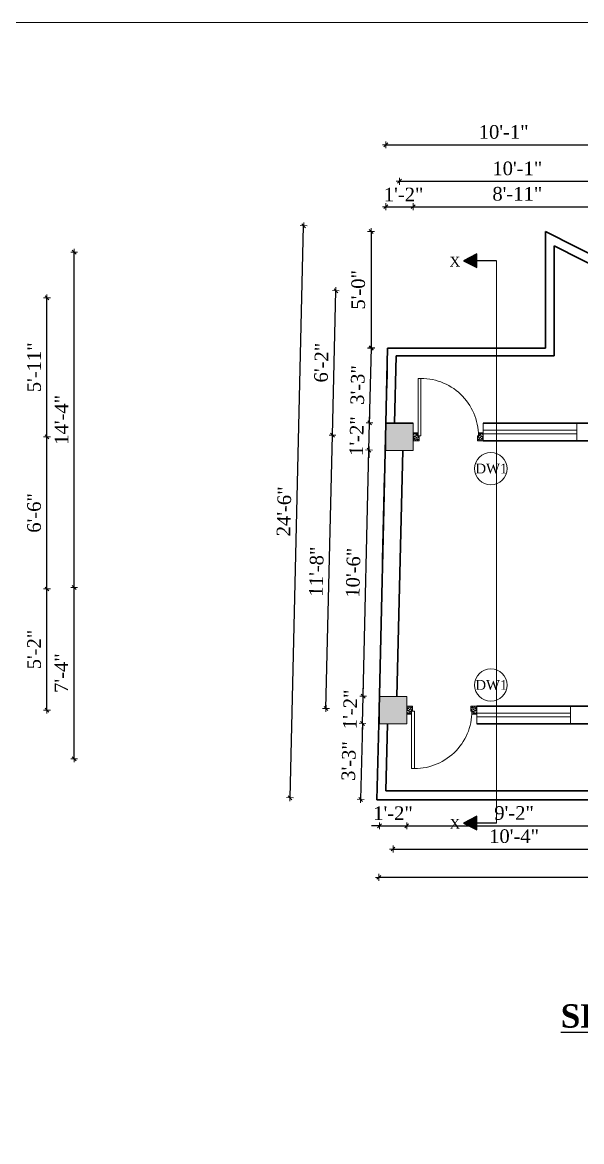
# Model space of a CAD drawing. Header units: inches. Extents: x 151827 to 158445, y -28405 to -26250.
# Drawn here: x 156609 to 156896, y -26825 to -26250 of the extents above; entities that cross this region are included whole.
import ezdxf

# ---------------------------------------------------------------- set-up
doc = ezdxf.new("R2010")
doc.units = ezdxf.units.IN
doc.header["$LTSCALE"] = 5
doc.header["$MEASUREMENT"] = 0
for name, color, linetype, lineweight in [('A-WALL', 7, 'Continuous', 9), ('Dimension', 7, 'Continuous', 18), ('DOOR', 62, 'Continuous', 0), ('Dw', 2, 'Continuous', 18), ('ele1', 21, 'Continuous', 20)]:
    doc.layers.add(name, color=color, linetype=linetype, lineweight=lineweight)
doc.layers.add('dim line', color=7, linetype='Continuous', lineweight=15, true_color=0xfab2b2)
doc.layers.add('TEXT', color=6, linetype='Continuous')
doc.layers.add('WALL', color=7, linetype='Continuous')
doc.styles.add('ordinary', font='times.ttf')
doc.dimstyles.new('Copy of 96', dxfattribs={"dimtxt": 7, "dimasz": 4, "dimexe": 0.5, "dimexo": 0.5, "dimgap": 3, "dimtad": 1, "dimdec": 1, "dimzin": 11, "dimdsep": 46, "dimlunit": 4, "dimtxsty": 'ordinary', "dimblk": 'OBLIQUE', "dimcen": 0.09, "dimse1": 1, "dimse2": 1, "dimclrt": 6, "dimazin": 0, "dimtfac": 1, "dimtdec": 1, "dimtix": 1, "dimtmove": 2, "dimatfit": 3, "dimldrblk": 'leader', "dimfxl": 0.5, "dimfxlon": 1, "dimtolj": 1, "dimtzin": 0, "dimarcsym": 0})

# ---------------------------------------------------------------- blocks, each defined once
blk = doc.blocks.new('oblique')
at = {"color": 0, "lineweight": -2}
blk.add_line((0.25, 0.25), (-0.25, -0.25), dxfattribs=at)
at = {"layer": 'dim line', "lineweight": 9}
for p, q in [((-0.4375, 0), (0.4375, 0)), ((0, 0.4375), (0, -0.4375))]:
    blk.add_line(p, q, dxfattribs=at)
blk = doc.blocks.new('*D3098')
at = {"layer": 'A-WALL', "color": 0, "lineweight": -2, "ltscale": 5, "transparency": 16777216}
blk.add_line((156621.92, -26603.06), (156621.92, -26540.88), dxfattribs=at)
at = {"layer": 'Defpoints', "color": 0, "ltscale": 5, "transparency": 16777216}
for p in [(156572.47, -26540.88), (156621.92, -26540.88), (156538.09, -26603.06)]:
    blk.add_point(p, dxfattribs=at)
at = {"layer": 'A-WALL', "color": 0, "lineweight": -2, "ltscale": 5, "transparency": 16777216, "xscale": 4, "yscale": 4, "zscale": 4}
for p, rotation in [((156621.92, -26540.88), 90), ((156621.92, -26603.06), 270)]:
    blk.add_blockref('oblique', p, dxfattribs=dict(at, rotation=rotation))
at = {"layer": 'A-WALL', "color": 6, "ltscale": 5, "transparency": 16777216, "insert": (156615.35, -26571.97), "char_height": 7, "attachment_point": 5, "rotation": 90, "style": 'ordinary'}
blk.add_mtext('\\A1;5\'-2"', dxfattribs=at)
blk = doc.blocks.new('_OBLIQUE')
at = {"color": 0, "linetype": 'ByBlock'}
blk.add_line((-0.5, -0.5), (0.5, 0.5), dxfattribs=at)
blk = doc.blocks.new('leader')
at = {"layer": 'Dimension'}
for p, q in [((0, -4.33), (0, 4.33)), ((-4.42, 0), (4.42, 0))]:
    blk.add_line(p, q, dxfattribs=at)
blk = doc.blocks.new('*D3099')
at = {"layer": 'A-WALL', "color": 0, "lineweight": -2, "ltscale": 5, "transparency": 16777216}
blk.add_line((156621.92, -26540.88), (156621.92, -26462.78), dxfattribs=at)
at = {"layer": 'Defpoints', "color": 0, "ltscale": 5, "transparency": 16777216}
for p in [(156435.08, -26462.78), (156621.92, -26462.78), (156572.47, -26540.88)]:
    blk.add_point(p, dxfattribs=at)
at = {"layer": 'A-WALL', "color": 0, "lineweight": -2, "ltscale": 5, "transparency": 16777216, "xscale": 4, "yscale": 4, "zscale": 4}
for p, rotation in [((156621.92, -26462.78), 90), ((156621.92, -26540.88), 270)]:
    blk.add_blockref('oblique', p, dxfattribs=dict(at, rotation=rotation))
at = {"layer": 'A-WALL', "color": 6, "ltscale": 5, "transparency": 16777216, "insert": (156615.35, -26501.83), "char_height": 7, "attachment_point": 5, "rotation": 90, "style": 'ordinary'}
blk.add_mtext('\\A1;6\'-6"', dxfattribs=at)
blk = doc.blocks.new('*D3100')
at = {"layer": 'A-WALL', "color": 0, "lineweight": -2, "ltscale": 5, "transparency": 16777216}
blk.add_line((156621.92, -26462.78), (156621.92, -26391.4), dxfattribs=at)
at = {"layer": 'Defpoints', "color": 0, "ltscale": 5, "transparency": 16777216}
for p in [(156309.51, -26391.4), (156621.92, -26391.4), (156435.08, -26462.78)]:
    blk.add_point(p, dxfattribs=at)
at = {"layer": 'A-WALL', "color": 0, "lineweight": -2, "ltscale": 5, "transparency": 16777216, "xscale": 4, "yscale": 4, "zscale": 4}
for p, rotation in [((156621.92, -26391.4), 90), ((156621.92, -26462.78), 270)]:
    blk.add_blockref('oblique', p, dxfattribs=dict(at, rotation=rotation))
at = {"layer": 'A-WALL', "color": 6, "ltscale": 5, "transparency": 16777216, "insert": (156615.35, -26427.09), "char_height": 7, "attachment_point": 5, "rotation": 90, "style": 'ordinary'}
blk.add_mtext('\\A1;5\'-11"', dxfattribs=at)
blk = doc.blocks.new('*D3114')
at = {"layer": 'A-WALL', "color": 0, "lineweight": -2, "ltscale": 5, "transparency": 16777216}
blk.add_line((156635.87, -26628.06), (156635.87, -26540.06), dxfattribs=at)
at = {"layer": 'Defpoints', "color": 0, "ltscale": 5, "transparency": 16777216}
for p in [(156590.33, -26540.06), (156635.87, -26540.06), (156533.46, -26628.06)]:
    blk.add_point(p, dxfattribs=at)
at = {"layer": 'A-WALL', "color": 0, "lineweight": -2, "ltscale": 5, "transparency": 16777216, "xscale": 4, "yscale": 4, "zscale": 4}
for p, rotation in [((156635.87, -26540.06), 90), ((156635.87, -26628.06), 270)]:
    blk.add_blockref('oblique', p, dxfattribs=dict(at, rotation=rotation))
at = {"layer": 'A-WALL', "color": 6, "ltscale": 5, "transparency": 16777216, "insert": (156629.3, -26584.06), "char_height": 7, "attachment_point": 5, "rotation": 90, "style": 'ordinary'}
blk.add_mtext('\\A1;7\'-4"', dxfattribs=at)
blk = doc.blocks.new('*D3115')
at = {"layer": 'A-WALL', "color": 0, "lineweight": -2, "ltscale": 5, "transparency": 16777216}
blk.add_line((156635.87, -26540.06), (156635.87, -26368.04), dxfattribs=at)
at = {"layer": 'Defpoints', "color": 0, "ltscale": 5, "transparency": 16777216}
for p in [(156284.51, -26368.04), (156635.87, -26368.04), (156590.33, -26540.06)]:
    blk.add_point(p, dxfattribs=at)
at = {"layer": 'A-WALL', "color": 0, "lineweight": -2, "ltscale": 5, "transparency": 16777216, "xscale": 4, "yscale": 4, "zscale": 4}
for p, rotation in [((156635.87, -26368.04), 90), ((156635.87, -26540.06), 270)]:
    blk.add_blockref('oblique', p, dxfattribs=dict(at, rotation=rotation))
at = {"layer": 'A-WALL', "color": 6, "ltscale": 5, "transparency": 16777216, "insert": (156629.37, -26454.05), "char_height": 7, "attachment_point": 5, "rotation": 90, "style": 'ordinary'}
blk.add_mtext('\\A1;14\'-4"', dxfattribs=at)
blk = doc.blocks.new('A$C27B36B59')
at = {"layer": 'DOOR'}
for p, q in [((0, 4), (0, 0)), ((2.5, 4), (0, 4)), ((0, 0), (3, 0)), ((2.5, 2.5), (2.5, 4)), ((3, 2.5), (2.5, 2.5)), ((3, 0), (3, 2.5))]:
    blk.add_line(p, q, dxfattribs=at)
for centre, radius, start, end in [((-1.4, -0.54), 4.75, 22.14107, 72.83803), ((1.34, 2.09), 1.64, 45.13802, 144.89476), ((2.21, 0.3), 2.49, 83.31492, 152.65798), ((0.13, 0.37), 2.05, 349.48753, 93.68048), ((1.96, -0.47), 2.01, 58.74475, 166.49498), ((-0.06, 0.32), 1.13, 343.54197, 86.94698), ((2.08, -0.4), 1.17, 38.28162, 160.15192)]:
    blk.add_arc(centre, radius, start, end, dxfattribs=at)
blk = doc.blocks.new('D2')
at = {"layer": 'DOOR'}
for p, q in [((74473.95, 24047.59), (74473.95, 24018.09)), ((74473.95, 24047.59), (74475.45, 24047.59)), ((74475.45, 24047.59), (74475.45, 24018.13))]:
    blk.add_line(p, q, dxfattribs=at)
blk.add_arc((74473.95, 24047.59), 29.5, 180, 272.9146, dxfattribs=at)
at = {"layer": 'DOOR', "xscale": -1, "rotation": 180}
blk.add_blockref('A$C27B36B59', (74441.95, 24050.09), dxfattribs=at)
at = {"layer": 'DOOR', "rotation": 180}
blk.add_blockref('A$C27B36B59', (74477.95, 24050.09), dxfattribs=at)
blk = doc.blocks.new('*D3205')
at = {"layer": 'A-WALL', "color": 0, "lineweight": -2, "ltscale": 50, "transparency": 16777216}
blk.add_line((156795.84, -26344.63), (156809.84, -26344.63), dxfattribs=at)
at = {"layer": 'Defpoints', "color": 0, "ltscale": 50, "transparency": 16777216}
for p in [(156809.84, -26344.63), (156795.84, -26455.78), (156809.84, -26455.78)]:
    blk.add_point(p, dxfattribs=at)
at = {"layer": 'A-WALL', "color": 0, "lineweight": -2, "ltscale": 50, "transparency": 16777216, "xscale": 4, "yscale": 4, "zscale": 4, "rotation": 180}
blk.add_blockref('oblique', (156795.84, -26344.63), dxfattribs=at)
at = {"layer": 'A-WALL', "color": 0, "lineweight": -2, "ltscale": 50, "transparency": 16777216, "xscale": 4, "yscale": 4, "zscale": 4}
blk.add_blockref('oblique', (156809.84, -26344.63), dxfattribs=at)
at = {"layer": 'A-WALL', "color": 6, "ltscale": 50, "transparency": 16777216, "insert": (156804.93, -26338.37), "char_height": 7, "attachment_point": 5, "style": 'ordinary'}
blk.add_mtext('\\A1;1\'-2"', dxfattribs=at)
blk = doc.blocks.new('*D3206')
at = {"layer": 'A-WALL', "color": 0, "lineweight": -2, "ltscale": 5, "transparency": 16777216}
blk.add_line((156809.84, -26344.63), (156916.72, -26344.63), dxfattribs=at)
at = {"layer": 'Defpoints', "color": 0, "ltscale": 5, "transparency": 16777216}
for p in [(156916.72, -26344.63), (156916.72, -26384.4), (156809.84, -26455.78)]:
    blk.add_point(p, dxfattribs=at)
at = {"layer": 'A-WALL', "color": 0, "lineweight": -2, "ltscale": 5, "transparency": 16777216, "xscale": 4, "yscale": 4, "zscale": 4, "rotation": 180}
blk.add_blockref('oblique', (156809.84, -26344.63), dxfattribs=at)
at = {"layer": 'A-WALL', "color": 0, "lineweight": -2, "ltscale": 5, "transparency": 16777216, "xscale": 4, "yscale": 4, "zscale": 4}
blk.add_blockref('oblique', (156916.72, -26344.63), dxfattribs=at)
at = {"layer": 'A-WALL', "color": 6, "ltscale": 5, "transparency": 16777216, "insert": (156863.28, -26338.07), "char_height": 7, "attachment_point": 5, "style": 'ordinary'}
blk.add_mtext('\\A1;8\'-11"', dxfattribs=at)
blk = doc.blocks.new('*D3213')
at = {"layer": 'A-WALL', "color": 0, "lineweight": -2, "ltscale": 5, "transparency": 16777216}
blk.add_line((156802.84, -26331.59), (156923.72, -26331.59), dxfattribs=at)
at = {"layer": 'Defpoints', "color": 0, "ltscale": 5, "transparency": 16777216}
for p in [(156923.72, -26331.59), (156802.84, -26462.78), (156923.72, -26462.78)]:
    blk.add_point(p, dxfattribs=at)
at = {"layer": 'A-WALL', "color": 0, "lineweight": -2, "ltscale": 5, "transparency": 16777216, "xscale": 4, "yscale": 4, "zscale": 4, "rotation": 180}
blk.add_blockref('oblique', (156802.84, -26331.59), dxfattribs=at)
at = {"layer": 'A-WALL', "color": 0, "lineweight": -2, "ltscale": 5, "transparency": 16777216, "xscale": 4, "yscale": 4, "zscale": 4}
blk.add_blockref('oblique', (156923.72, -26331.59), dxfattribs=at)
at = {"layer": 'A-WALL', "color": 6, "ltscale": 5, "transparency": 16777216, "insert": (156863.28, -26325.03), "char_height": 7, "attachment_point": 5, "style": 'ordinary'}
blk.add_mtext('\\A1;10\'-1"', dxfattribs=at)
blk = doc.blocks.new('*D3216')
at = {"layer": 'A-WALL', "color": 0, "lineweight": -2, "ltscale": 5, "transparency": 16777216}
blk.add_line((156795.84, -26312.87), (156916.72, -26312.87), dxfattribs=at)
at = {"layer": 'Defpoints', "color": 0, "ltscale": 5, "transparency": 16777216}
for p in [(156916.72, -26312.87), (156916.72, -26384.4), (156795.84, -26455.78)]:
    blk.add_point(p, dxfattribs=at)
at = {"layer": 'A-WALL', "color": 0, "lineweight": -2, "ltscale": 5, "transparency": 16777216, "xscale": 4, "yscale": 4, "zscale": 4, "rotation": 180}
blk.add_blockref('oblique', (156795.84, -26312.87), dxfattribs=at)
at = {"layer": 'A-WALL', "color": 0, "lineweight": -2, "ltscale": 5, "transparency": 16777216, "xscale": 4, "yscale": 4, "zscale": 4}
blk.add_blockref('oblique', (156916.72, -26312.87), dxfattribs=at)
at = {"layer": 'A-WALL', "color": 6, "ltscale": 5, "transparency": 16777216, "insert": (156856.28, -26306.31), "char_height": 7, "attachment_point": 5, "style": 'ordinary'}
blk.add_mtext('\\A1;10\'-1"', dxfattribs=at)
blk = doc.blocks.new('*D3219')
at = {"layer": 'A-WALL', "color": 0, "lineweight": -2, "ltscale": 5, "transparency": 16777216}
blk.add_line((157250.08, -26540.06), (157250.08, -26357.36), dxfattribs=at)
at = {"layer": 'Defpoints', "color": 0, "ltscale": 5, "transparency": 16777216}
for p in [(156877.72, -26357.36), (157250.08, -26357.36), (157204.54, -26540.06)]:
    blk.add_point(p, dxfattribs=at)
at = {"layer": 'A-WALL', "color": 0, "lineweight": -2, "ltscale": 5, "transparency": 16777216, "xscale": 4, "yscale": 4, "zscale": 4}
for p, rotation in [((157250.08, -26357.36), 90), ((157250.08, -26540.06), 270)]:
    blk.add_blockref('oblique', p, dxfattribs=dict(at, rotation=rotation))
at = {"layer": 'A-WALL', "color": 6, "ltscale": 5, "transparency": 16777216, "insert": (157243.52, -26448.71), "char_height": 7, "attachment_point": 5, "rotation": 90, "style": 'ordinary'}
blk.add_mtext('\\A1;15\'-3"', dxfattribs=at)
blk = doc.blocks.new('*D3220')
at = {"layer": 'A-WALL', "color": 0, "lineweight": -2, "ltscale": 50, "transparency": 16777216}
for p, q in [((156792.51, -26662.47), (156788.51, -26662.47)), ((156792.51, -26662.47), (156806.51, -26662.47)), ((156806.51, -26662.47), (156810.51, -26662.47))]:
    blk.add_line(p, q, dxfattribs=at)
at = {"layer": 'Defpoints', "color": 0, "ltscale": 50, "transparency": 16777216}
for p in [(156792.51, -26610.06), (156806.51, -26610.06), (156806.51, -26662.47)]:
    blk.add_point(p, dxfattribs=at)
at = {"layer": 'A-WALL', "color": 0, "lineweight": -2, "ltscale": 50, "transparency": 16777216, "xscale": 4, "yscale": 4, "zscale": 4}
blk.add_blockref('oblique', (156792.51, -26662.47), dxfattribs=at)
at = {"layer": 'A-WALL', "color": 0, "lineweight": -2, "ltscale": 50, "transparency": 16777216, "xscale": 4, "yscale": 4, "zscale": 4, "rotation": 180}
blk.add_blockref('oblique', (156806.51, -26662.47), dxfattribs=at)
at = {"layer": 'A-WALL', "color": 6, "ltscale": 50, "transparency": 16777216, "insert": (156799.51, -26655.97), "char_height": 7, "attachment_point": 5, "style": 'ordinary'}
blk.add_mtext('\\A1;1\'-2"', dxfattribs=at)
blk = doc.blocks.new('*D3221')
at = {"layer": 'A-WALL', "color": 0, "lineweight": -2, "ltscale": 5, "transparency": 16777216}
blk.add_line((156806.51, -26662.47), (156916.72, -26662.47), dxfattribs=at)
at = {"layer": 'Defpoints', "color": 0, "ltscale": 5, "transparency": 16777216}
for p in [(156806.51, -26610.06), (156916.72, -26610.06), (156916.72, -26662.47)]:
    blk.add_point(p, dxfattribs=at)
at = {"layer": 'A-WALL', "color": 0, "lineweight": -2, "ltscale": 5, "transparency": 16777216, "xscale": 4, "yscale": 4, "zscale": 4, "rotation": 180}
blk.add_blockref('oblique', (156806.51, -26662.47), dxfattribs=at)
at = {"layer": 'A-WALL', "color": 0, "lineweight": -2, "ltscale": 5, "transparency": 16777216, "xscale": 4, "yscale": 4, "zscale": 4}
blk.add_blockref('oblique', (156916.72, -26662.47), dxfattribs=at)
at = {"layer": 'A-WALL', "color": 6, "ltscale": 5, "transparency": 16777216, "insert": (156861.62, -26655.9), "char_height": 7, "attachment_point": 5, "style": 'ordinary'}
blk.add_mtext('\\A1;9\'-2"', dxfattribs=at)
blk = doc.blocks.new('*D3230')
at = {"layer": 'A-WALL', "color": 0, "lineweight": -2, "ltscale": 5, "transparency": 16777216}
blk.add_line((156799.51, -26674.36), (156923.72, -26674.36), dxfattribs=at)
at = {"layer": 'Defpoints', "color": 0, "ltscale": 5, "transparency": 16777216}
for p in [(156799.51, -26603.06), (156923.72, -26603.06), (156923.72, -26674.36)]:
    blk.add_point(p, dxfattribs=at)
at = {"layer": 'A-WALL', "color": 0, "lineweight": -2, "ltscale": 5, "transparency": 16777216, "xscale": 4, "yscale": 4, "zscale": 4, "rotation": 180}
blk.add_blockref('oblique', (156799.51, -26674.36), dxfattribs=at)
at = {"layer": 'A-WALL', "color": 0, "lineweight": -2, "ltscale": 5, "transparency": 16777216, "xscale": 4, "yscale": 4, "zscale": 4}
blk.add_blockref('oblique', (156923.72, -26674.36), dxfattribs=at)
at = {"layer": 'A-WALL', "color": 6, "ltscale": 5, "transparency": 16777216, "insert": (156861.62, -26667.8), "char_height": 7, "attachment_point": 5, "style": 'ordinary'}
blk.add_mtext('\\A1;10\'-4"', dxfattribs=at)
blk = doc.blocks.new('*D3234')
at = {"layer": 'A-WALL', "color": 0, "lineweight": -2, "ltscale": 5, "transparency": 16777216}
blk.add_line((157158.98, -26688.91), (156792.18, -26688.91), dxfattribs=at)
at = {"layer": 'Defpoints', "color": 0, "ltscale": 5, "transparency": 16777216}
for p in [(156792.18, -26610.06), (157158.98, -26610.06), (156792.18, -26688.91)]:
    blk.add_point(p, dxfattribs=at)
at = {"layer": 'A-WALL', "color": 0, "lineweight": -2, "ltscale": 5, "transparency": 16777216, "xscale": 4, "yscale": 4, "zscale": 4, "rotation": 180}
blk.add_blockref('oblique', (156792.18, -26688.91), dxfattribs=at)
at = {"layer": 'A-WALL', "color": 0, "lineweight": -2, "ltscale": 5, "transparency": 16777216, "xscale": 4, "yscale": 4, "zscale": 4}
blk.add_blockref('oblique', (157158.98, -26688.91), dxfattribs=at)
at = {"layer": 'A-WALL', "color": 6, "ltscale": 5, "transparency": 16777216, "insert": (156975.58, -26682.34), "char_height": 7, "attachment_point": 5, "style": 'ordinary'}
blk.add_mtext('\\A1;30\'-7"', dxfattribs=at)
blk = doc.blocks.new('*D3241')
at = {"layer": 'A-WALL', "color": 0, "lineweight": -2, "ltscale": 5, "transparency": 16777216}
blk.add_line((156788.23, -26357.36), (156788.23, -26417.28), dxfattribs=at)
at = {"layer": 'Defpoints', "color": 0, "ltscale": 5, "transparency": 16777216}
for p in [(156877.72, -26357.36), (156788.23, -26417.28), (156877.72, -26417.28)]:
    blk.add_point(p, dxfattribs=at)
at = {"layer": 'A-WALL', "color": 0, "lineweight": -2, "ltscale": 5, "transparency": 16777216, "xscale": 4, "yscale": 4, "zscale": 4}
for p, rotation in [((156788.23, -26357.36), 90), ((156788.23, -26417.28), 270)]:
    blk.add_blockref('oblique', p, dxfattribs=dict(at, rotation=rotation))
at = {"layer": 'A-WALL', "color": 6, "ltscale": 5, "transparency": 16777216, "insert": (156781.67, -26387.32), "char_height": 7, "attachment_point": 5, "rotation": 90, "style": 'ordinary'}
blk.add_mtext('\\A1;5\'-0"', dxfattribs=at)
blk = doc.blocks.new('*D3242')
at = {"layer": 'A-WALL', "color": 0, "lineweight": -2, "ltscale": 50, "transparency": 16777216}
for p, q in [((156784.15, -26595.86), (156784.24, -26591.87)), ((156783.82, -26609.86), (156784.15, -26595.86)), ((156783.82, -26609.86), (156783.72, -26613.86))]:
    blk.add_line(p, q, dxfattribs=at)
at = {"layer": 'Defpoints', "color": 0, "ltscale": 50, "transparency": 16777216}
for p in [(156784.15, -26595.86), (156792.51, -26596.06), (156792.18, -26610.06)]:
    blk.add_point(p, dxfattribs=at)
at = {"layer": 'A-WALL', "color": 0, "lineweight": -2, "ltscale": 50, "transparency": 16777216, "xscale": 4, "yscale": 4, "zscale": 4}
for p, rotation in [((156784.15, -26595.86), 268.6423816929436), ((156783.82, -26609.86), 88.64238169294363)]:
    blk.add_blockref('oblique', p, dxfattribs=dict(at, rotation=rotation))
at = {"layer": 'A-WALL', "color": 6, "ltscale": 50, "transparency": 16777216, "insert": (156777.48, -26602.71), "char_height": 7, "attachment_point": 5, "rotation": 88.64238, "style": 'ordinary'}
blk.add_mtext('\\A1;1\'-2"', dxfattribs=at)
blk = doc.blocks.new('*D3243')
at = {"layer": 'A-WALL', "color": 0, "lineweight": -2, "ltscale": 5, "transparency": 16777216}
blk.add_line((156784.15, -26595.86), (156787.14, -26469.57), dxfattribs=at)
at = {"layer": 'Defpoints', "color": 0, "ltscale": 5, "transparency": 16777216}
for p in [(156787.14, -26469.57), (156795.84, -26469.78), (156792.51, -26596.06)]:
    blk.add_point(p, dxfattribs=at)
at = {"layer": 'A-WALL', "color": 0, "lineweight": -2, "ltscale": 5, "transparency": 16777216, "xscale": 4, "yscale": 4, "zscale": 4}
for p, rotation in [((156787.14, -26469.57), 88.64238169298139), ((156784.15, -26595.86), 268.6423816929814)]:
    blk.add_blockref('oblique', p, dxfattribs=dict(at, rotation=rotation))
at = {"layer": 'A-WALL', "color": 6, "ltscale": 5, "transparency": 16777216, "insert": (156779.08, -26532.56), "char_height": 7, "attachment_point": 5, "rotation": 88.64238, "style": 'ordinary'}
blk.add_mtext('\\A1;10\'-6"', dxfattribs=at)
blk = doc.blocks.new('*D3244')
at = {"layer": 'A-WALL', "color": 0, "lineweight": -2, "ltscale": 5, "transparency": 16777216}
for p, q in [((156787.14, -26469.57), (156787.47, -26455.58)), ((156787.47, -26455.58), (156787.57, -26451.58)), ((156787.14, -26469.57), (156787.05, -26473.57))]:
    blk.add_line(p, q, dxfattribs=at)
at = {"layer": 'Defpoints', "color": 0, "ltscale": 5, "transparency": 16777216}
for p in [(156787.47, -26455.58), (156795.84, -26455.78), (156795.84, -26469.78)]:
    blk.add_point(p, dxfattribs=at)
at = {"layer": 'A-WALL', "color": 0, "lineweight": -2, "ltscale": 5, "transparency": 16777216, "xscale": 4, "yscale": 4, "zscale": 4}
for p, rotation in [((156787.47, -26455.58), 268.6423816929814), ((156787.14, -26469.57), 88.64238169298143)]:
    blk.add_blockref('oblique', p, dxfattribs=dict(at, rotation=rotation))
at = {"layer": 'A-WALL', "color": 6, "ltscale": 5, "transparency": 16777216, "insert": (156780.81, -26462.42), "char_height": 7, "attachment_point": 5, "rotation": 88.64238, "style": 'ordinary'}
blk.add_mtext('\\A1;1\'-2"', dxfattribs=at)
blk = doc.blocks.new('*D3236')
at = {"layer": 'A-WALL', "color": 0, "lineweight": -2, "ltscale": 5, "transparency": 16777216}
blk.add_line((156765.11, -26602.25), (156768.44, -26461.96), dxfattribs=at)
at = {"layer": 'Defpoints', "color": 0, "ltscale": 5, "transparency": 16777216}
for p in [(156768.44, -26461.96), (156802.84, -26462.78), (156799.51, -26603.06)]:
    blk.add_point(p, dxfattribs=at)
at = {"layer": 'A-WALL', "color": 0, "lineweight": -2, "ltscale": 5, "transparency": 16777216, "xscale": 4, "yscale": 4, "zscale": 4}
for p, rotation in [((156768.44, -26461.96), 88.64238169299772), ((156765.11, -26602.25), 268.6423816929977)]:
    blk.add_blockref('oblique', p, dxfattribs=dict(at, rotation=rotation))
at = {"layer": 'A-WALL', "color": 6, "ltscale": 5, "transparency": 16777216, "insert": (156760.22, -26531.95), "char_height": 7, "attachment_point": 5, "rotation": 88.64238, "style": 'ordinary'}
blk.add_mtext('\\A1;11\'-8"', dxfattribs=at)
blk = doc.blocks.new('*D3237')
at = {"layer": 'A-WALL', "color": 0, "lineweight": -2, "ltscale": 5, "transparency": 16777216}
blk.add_line((156787.47, -26455.58), (156788.38, -26417.08), dxfattribs=at)
at = {"layer": 'Defpoints', "color": 0, "ltscale": 5, "transparency": 16777216}
for p in [(156788.38, -26417.08), (156796.75, -26417.28), (156795.84, -26455.78)]:
    blk.add_point(p, dxfattribs=at)
at = {"layer": 'A-WALL', "color": 0, "lineweight": -2, "ltscale": 5, "transparency": 16777216, "xscale": 4, "yscale": 4, "zscale": 4}
for p, rotation in [((156788.38, -26417.08), 88.64238169298139), ((156787.47, -26455.58), 268.6423816929814)]:
    blk.add_blockref('oblique', p, dxfattribs=dict(at, rotation=rotation))
at = {"layer": 'A-WALL', "color": 6, "ltscale": 5, "transparency": 16777216, "insert": (156781.37, -26436.18), "char_height": 7, "attachment_point": 5, "rotation": 88.64238, "style": 'ordinary'}
blk.add_mtext('\\A1;3\'-3"', dxfattribs=at)
blk = doc.blocks.new('*D3245')
at = {"layer": 'A-WALL', "color": 0, "lineweight": -2, "ltscale": 5, "transparency": 16777216}
blk.add_line((156783.82, -26609.86), (156782.89, -26648.86), dxfattribs=at)
at = {"layer": 'Defpoints', "color": 0, "ltscale": 5, "transparency": 16777216}
for p in [(156792.18, -26610.06), (156782.89, -26648.86), (156791.26, -26649.06)]:
    blk.add_point(p, dxfattribs=at)
at = {"layer": 'A-WALL', "color": 0, "lineweight": -2, "ltscale": 5, "transparency": 16777216, "xscale": 4, "yscale": 4, "zscale": 4}
for p, rotation in [((156783.82, -26609.86), 88.64238169298143), ((156782.89, -26648.86), 268.6423816929814)]:
    blk.add_blockref('oblique', p, dxfattribs=dict(at, rotation=rotation))
at = {"layer": 'A-WALL', "color": 6, "ltscale": 5, "transparency": 16777216, "insert": (156776.79, -26629.21), "char_height": 7, "attachment_point": 5, "rotation": 88.64238, "style": 'ordinary'}
blk.add_mtext('\\A1;3\'-3"', dxfattribs=at)
blk = doc.blocks.new('*D3238')
at = {"layer": 'A-WALL', "color": 0, "lineweight": -2, "ltscale": 5, "transparency": 16777216}
blk.add_line((157221.17, -26384.4), (157221.17, -26357.36), dxfattribs=at)
at = {"layer": 'Defpoints', "color": 0, "ltscale": 5, "transparency": 16777216}
for p in [(156877.72, -26357.36), (157221.17, -26357.36), (156930.72, -26384.4)]:
    blk.add_point(p, dxfattribs=at)
at = {"layer": 'A-WALL', "color": 0, "lineweight": -2, "ltscale": 5, "transparency": 16777216, "xscale": 4, "yscale": 4, "zscale": 4}
for p, rotation in [((157221.17, -26357.36), 90), ((157221.17, -26384.4), 270)]:
    blk.add_blockref('oblique', p, dxfattribs=dict(at, rotation=rotation))
at = {"layer": 'A-WALL', "color": 6, "ltscale": 5, "transparency": 16777216, "insert": (157214.61, -26370.88), "char_height": 7, "attachment_point": 5, "rotation": 90, "style": 'ordinary'}
blk.add_mtext('\\A1;2\'-3"', dxfattribs=at)
blk = doc.blocks.new('*D3239')
at = {"layer": 'A-WALL', "color": 0, "lineweight": -2, "ltscale": 5, "transparency": 16777216}
blk.add_line((156768.44, -26461.96), (156770.2, -26387.76), dxfattribs=at)
at = {"layer": 'Defpoints', "color": 0, "ltscale": 5, "transparency": 16777216}
for p in [(156770.2, -26387.76), (156923.72, -26391.4), (156802.84, -26462.78)]:
    blk.add_point(p, dxfattribs=at)
at = {"layer": 'A-WALL', "color": 0, "lineweight": -2, "ltscale": 5, "transparency": 16777216, "xscale": 4, "yscale": 4, "zscale": 4}
for p, rotation in [((156770.2, -26387.76), 88.64238169298139), ((156768.44, -26461.96), 268.6423816929814)]:
    blk.add_blockref('oblique', p, dxfattribs=dict(at, rotation=rotation))
at = {"layer": 'A-WALL', "color": 6, "ltscale": 5, "transparency": 16777216, "insert": (156762.76, -26424.71), "char_height": 7, "attachment_point": 5, "rotation": 88.64238, "style": 'ordinary'}
blk.add_mtext('\\A1;6\'-2"', dxfattribs=at)
blk = doc.blocks.new('*D3240')
at = {"layer": 'A-WALL', "color": 0, "lineweight": -2, "ltscale": 5, "transparency": 16777216}
blk.add_line((156746.66, -26648.01), (156753.62, -26354.42), dxfattribs=at)
at = {"layer": 'Defpoints', "color": 0, "ltscale": 5, "transparency": 16777216}
for p in [(156753.62, -26354.42), (156877.72, -26357.36), (156791.26, -26649.06)]:
    blk.add_point(p, dxfattribs=at)
at = {"layer": 'A-WALL', "color": 0, "lineweight": -2, "ltscale": 5, "transparency": 16777216, "xscale": 4, "yscale": 4, "zscale": 4}
for p, rotation in [((156753.62, -26354.42), 88.64238169298139), ((156746.66, -26648.01), 268.6423816929814)]:
    blk.add_blockref('oblique', p, dxfattribs=dict(at, rotation=rotation))
at = {"layer": 'A-WALL', "color": 6, "ltscale": 5, "transparency": 16777216, "insert": (156743.58, -26501.06), "char_height": 7, "attachment_point": 5, "rotation": 88.64238, "style": 'ordinary'}
blk.add_mtext('\\A1;24\'-6"', dxfattribs=at)

msp = doc.modelspace()

# ---------------------------------------------------------------- hatches: boundary and pattern name
at = {"ltscale": 5}
for points in [[(156842.47, -26375.92), (156842.47, -26368.91), (156835.59, -26372.5)], [(156842.47, -26664.49), (156842.47, -26657.48), (156835.59, -26661.06)]]:
    msp.add_hatch(color=256, dxfattribs=at).paths.add_polyline_path(points)
at = {"layer": 'WALL', "linetype": 'ByBlock', "ltscale": 5, "true_color": 0xf8991e}
h = msp.add_hatch(color=30, dxfattribs=at)
h.dxf.hatch_style = 1
h.paths.add_polyline_path([(156795.84, -26469.78), (156809.84, -26469.78), (156809.84, -26455.78), (156795.84, -26455.78)])
h = msp.add_hatch(color=30, dxfattribs=at)
h.dxf.hatch_style = 1
h.paths.add_polyline_path([(156792.51, -26596.06), (156792.51, -26610.06), (156806.51, -26610.06), (156806.51, -26596.06)])

# ---------------------------------------------------------------- linework, layer by layer
at = {"ltscale": 5}
for p, q in [((156842.47, -26368.91, -72.71), (156835.59, -26372.5, -72.71)), ((156842.47, -26375.92, -72.71), (156842.47, -26368.91, -72.71)), ((156835.59, -26372.5, -72.71), (156842.47, -26375.92, -72.71)), ((156852.57, -26372.5, -72.71), (156842.47, -26372.5, -72.71)), ((156842.47, -26657.48, -72.71), (156835.59, -26661.06, -72.71)), ((156842.47, -26664.49, -72.71), (156842.47, -26657.48, -72.71)), ((156835.59, -26661.06, -72.71), (156842.47, -26664.49, -72.71)), ((156852.57, -26661.06, -72.71), (156842.47, -26661.06, -72.71))]:
    msp.add_line(p, q, dxfattribs=at)
at = {"layer": 'A-WALL', "lineweight": 30}
for p, q in [((156877.72, -26357.36, -72.71), (156877.72, -26417.28, -72.71)), ((156877.72, -26357.36, -72.71), (156929.25, -26383.56, -72.71)), ((156882.22, -26364.69, -72.71), (156882.22, -26421.28, -72.71)), ((156882.22, -26364.69, -72.71), (156920.97, -26384.4, -72.71)), ((156795.84, -26455.78, -72.71), (156796.75, -26417.28, -72.71)), ((156796.75, -26417.28, -72.71), (156877.72, -26417.28, -72.71)), ((156800.34, -26455.78, -72.71), (156801.16, -26421.28, -72.71)), ((156801.16, -26421.28, -72.71), (156882.22, -26421.28, -72.71)), ((156796.26, -26437.78, -72.71), (156796.48, -26428.73, -72.71)), ((156795.84, -26455.78, -72.71), (156792.18, -26610.06, -72.71)), ((156809.84, -26455.78, -72.71), (156795.84, -26455.78, -72.71)), ((156845.84, -26455.78, -72.71), (156916.72, -26455.78, -72.71)), ((156916.72, -26464.78, -72.71), (156845.84, -26464.78, -72.71)), ((156804.51, -26469.78, -72.71), (156801.52, -26596.06, -72.71)), ((156794.18, -26525.71, -72.71), (156795.2, -26482.72, -72.71)), ((156916.72, -26601.06, -72.71), (156842.51, -26601.06, -72.71)), ((156792.18, -26610.06, -72.71), (156791.26, -26649.06, -72.71)), ((156796.68, -26610.06, -72.71), (156795.87, -26644.56, -72.71)), ((157006.29, -26610.06, -72.71), (156842.51, -26610.06, -72.71)), ((157131.65, -26644.56, -72.71), (156795.87, -26644.56, -72.71)), ((157134.1, -26649.06, -72.71), (156791.26, -26649.06, -72.71))]:
    msp.add_line(p, q, dxfattribs=at)
at = {"layer": 'A-WALL', "ltscale": 5}
for p, q in [((156852.57, -26372.5, -72.71), (156852.57, -26661.06, -72.71)), ((156845.84, -26464.78, -72.71), (156845.84, -26455.78, -72.71)), ((156893.84, -26464.78, -72.71), (156893.84, -26455.78, -72.71)), ((156842.51, -26601.06, -72.71), (156842.51, -26610.06, -72.71)), ((156890.51, -26601.06, -72.71), (156890.51, -26610.06, -72.71)), ((156792.51, -26610.06, -72.71), (156792.18, -26610.06, -72.71))]:
    msp.add_line(p, q, dxfattribs=at)
at = {"layer": 'A-WALL', "ltscale": 5, "elevation": -72.71}
for points in [[(156795.84, -26469.78), (156809.84, -26469.78), (156809.84, -26455.78), (156795.84, -26455.78)], [(156792.51, -26596.06), (156806.51, -26596.06), (156806.51, -26610.06), (156792.51, -26610.06)]]:
    msp.add_lwpolyline(points, close=True, dxfattribs=at)
at = {"layer": 'A-WALL', "ltscale": 5}
for centre in [(156849.7, -26479.11, -72.71), (156849.7, -26590.19, -72.71)]:
    msp.add_circle(centre, 8.32, dxfattribs=at)
at = {"layer": 'Dw', "color": 3}
for p, q in [((156893.84, -26459.28, -72.71), (156845.84, -26459.28, -72.71)), ((156893.84, -26461.28, -72.71), (156845.84, -26461.28, -72.71)), ((156890.51, -26604.56, -72.71), (156842.51, -26604.56, -72.71)), ((156890.51, -26606.56, -72.71), (156842.51, -26606.56, -72.71))]:
    msp.add_line(p, q, dxfattribs=at)
at = {"layer": 'ele1', "elevation": -72.71}
msp.add_lwpolyline([(155359.95, -26250.03), (158444.91, -26250.03), (158444.91, -28405.37), (155359.95, -28405.37)], close=True, dxfattribs=at)
msp.add_lwpolyline([(155359.95, -26250.03), (158444.91, -26250.03), (158444.91, -28405.37), (155359.95, -28405.37)], close=True, dxfattribs=at)

# ---------------------------------------------------------------- block references
at = {"layer": 'WALL', "color": 2, "linetype": 'ByBlock', "rotation": 180.0000000001832}
msp.add_blockref('D2', (231287.79, -2414.69, -72.71), dxfattribs=at)
at = {"layer": 'WALL', "color": 2, "linetype": 'ByBlock', "xscale": -1, "rotation": 359.9999999998169}
msp.add_blockref('D2', (231284.46, -50651.15, -72.71), dxfattribs=at)

# ---------------------------------------------------------------- texts
at = {"layer": 'TEXT', "style": 'ordinary'}
for s, p in [('X', (156828.52, -26375.37, -72.71)), ('DW1', (156841.79, -26481.55, -72.71)), ('DW1', (156841.79, -26592.63, -72.71)), ('X', (156828.52, -26663.94, -72.71))]:
    msp.add_text(s, height=5, dxfattribs=at).set_placement(p)
at = {"layer": 'TEXT', "insert": (156984.73, -26766.22, -72.71), "char_height": 12, "width": 219.8151, "attachment_point": 8, "style": 'ordinary'}
msp.add_mtext('{\\fTimes New Roman|b1|i0|c0|p18;\\LSECOND FLOOR PLAN}', dxfattribs=at)

# ---------------------------------------------------------------- dimensions: what is measured, and where the dimension line sits
at = {"layer": 'A-WALL', "ltscale": 5}
for base, p1, p2, picture, middle in [((156916.72, -26312.87, -72.71), (156795.84, -26455.78, -72.71), (156916.72, -26384.4, -72.71), '*D3216', (156856.28, -26306.31, -72.71)), ((156923.72, -26331.59, -72.71), (156802.84, -26462.78, -72.71), (156923.72, -26462.78, -72.71), '*D3213', (156863.28, -26325.03, -72.71)), ((156916.72, -26344.63, -72.71), (156809.84, -26455.78, -72.71), (156916.72, -26384.4, -72.71), '*D3206', (156863.28, -26338.07, -72.71)), ((156923.72, -26674.36, -72.71), (156799.51, -26603.06, -72.71), (156923.72, -26603.06, -72.71), '*D3230', (156861.62, -26667.8, -72.71)), ((156792.18, -26688.91, -72.71), (157158.98, -26610.06, -72.71), (156792.18, -26610.06, -72.71), '*D3234', (156975.58, -26682.34, -72.71)), ((156916.72, -26662.47, -72.71), (156806.51, -26610.06, -72.71), (156916.72, -26610.06, -72.71), '*D3221', (156861.62, -26655.9, -72.71))]:
    dim = msp.add_linear_dim(base=base, p1=p1, p2=p2, dimstyle='Copy of 96', override={"dimdec": 0, "dimblk": 'oblique', "dimtdec": 0, "dimarcsym": 1}, dxfattribs=at)
    dim.commit()
    dim.dimension.update_dxf_attribs({"geometry": picture, "text_midpoint": middle})
at = {"layer": 'A-WALL', "ltscale": 50}
dim = msp.add_linear_dim(base=(156809.84, -26344.63, -72.71), p1=(156795.84, -26455.78, -72.71), p2=(156809.84, -26455.78, -72.71), dimstyle='Copy of 96', override={"dimdec": 0, "dimblk": 'oblique', "dimtdec": 0, "dimarcsym": 1}, dxfattribs=at)
dim.commit()
dim.dimension.update_dxf_attribs({"geometry": '*D3205', "text_midpoint": (156804.93, -26338.37, -72.71), "dimtype": 160})
at = {"layer": 'A-WALL', "ltscale": 5}
for base, p1, p2, angle, picture, middle in [((156753.62, -26354.42, -72.71), (156791.26, -26649.06, -72.71), (156877.72, -26357.36, -72.71), 268.64238, '*D3240', (156743.58, -26501.06, -72.71)), ((156788.23, -26417.28, -72.71), (156877.72, -26357.36, -72.71), (156877.72, -26417.28, -72.71), 90, '*D3241', (156781.67, -26387.32, -72.71)), ((157250.08, -26357.36, -72.71), (157204.54, -26540.06, -72.71), (156877.72, -26357.36, -72.71), 90, '*D3219', (157243.52, -26448.71, -72.71)), ((157221.17, -26357.36, -72.71), (156930.72, -26384.4, -72.71), (156877.72, -26357.36, -72.71), 90, '*D3238', (157214.61, -26370.88, -72.71)), ((156635.87, -26368.04, -72.71), (156590.33, -26540.06, -72.71), (156284.51, -26368.04, -72.71), 90, '*D3115', (156629.37, -26454.05, -72.71)), ((156770.2, -26387.76, -72.71), (156802.84, -26462.78, -72.71), (156923.72, -26391.4, -72.71), 268.64238, '*D3239', (156762.76, -26424.71, -72.71)), ((156621.92, -26391.4, -72.71), (156435.08, -26462.78, -72.71), (156309.51, -26391.4, -72.71), 90, '*D3100', (156615.35, -26427.09, -72.71)), ((156788.38, -26417.08, -72.71), (156795.84, -26455.78, -72.71), (156796.75, -26417.28, -72.71), 268.64238, '*D3237', (156781.37, -26436.18, -72.71)), ((156787.47, -26455.58, -72.71), (156795.84, -26469.78, -72.71), (156795.84, -26455.78, -72.71), 268.64238, '*D3244', (156780.81, -26462.42, -72.71)), ((156621.92, -26462.78, -72.71), (156572.47, -26540.88, -72.71), (156435.08, -26462.78, -72.71), 90, '*D3099', (156615.35, -26501.83, -72.71)), ((156787.14, -26469.57, -72.71), (156792.51, -26596.06, -72.71), (156795.84, -26469.78, -72.71), 268.64238, '*D3243', (156779.08, -26532.56, -72.71)), ((156635.87, -26540.06, -72.71), (156533.46, -26628.06, -72.71), (156590.33, -26540.06, -72.71), 90, '*D3114', (156629.3, -26584.06, -72.71)), ((156621.92, -26540.88, -72.71), (156538.09, -26603.06, -72.71), (156572.47, -26540.88, -72.71), 90, '*D3098', (156615.35, -26571.97, -72.71)), ((156782.89, -26648.86, -72.71), (156792.18, -26610.06, -72.71), (156791.26, -26649.06, -72.71), 268.64238, '*D3245', (156776.79, -26629.21, -72.71))]:
    dim = msp.add_linear_dim(base=base, p1=p1, p2=p2, angle=angle, dimstyle='Copy of 96', override={"dimdec": 0, "dimblk": 'oblique', "dimtdec": 0, "dimarcsym": 1}, dxfattribs=at)
    dim.commit()
    dim.dimension.update_dxf_attribs({"geometry": picture, "text_midpoint": middle})
dim = msp.add_aligned_dim(p1=(156799.51, -26603.06, -72.71), p2=(156802.84, -26462.78, -72.71), distance=34.41, dimstyle='Copy of 96', override={"dimdec": 0, "dimblk": 'oblique', "dimtdec": 0, "dimarcsym": 1}, dxfattribs=at)
dim.commit()
dim.dimension.update_dxf_attribs({"geometry": '*D3236', "text_midpoint": (156760.22, -26531.95, -72.71)})
at = {"layer": 'A-WALL', "ltscale": 50}
dim = msp.add_aligned_dim(p1=(156792.18, -26610.06, -72.71), p2=(156792.51, -26596.06, -72.71), distance=8.37, dimstyle='Copy of 96', override={"dimdec": 0, "dimblk": 'oblique', "dimtdec": 0, "dimarcsym": 1}, dxfattribs=at)
dim.commit()
dim.dimension.update_dxf_attribs({"geometry": '*D3242', "text_midpoint": (156777.48, -26602.71, -72.71)})
dim = msp.add_linear_dim(base=(156806.51, -26662.47, -72.71), p1=(156792.51, -26610.06, -72.71), p2=(156806.51, -26610.06, -72.71), dimstyle='Copy of 96', override={"dimdec": 0, "dimblk": 'oblique', "dimtdec": 0, "dimarcsym": 1}, dxfattribs=at)
dim.commit()
dim.dimension.update_dxf_attribs({"geometry": '*D3220', "text_midpoint": (156799.51, -26655.97, -72.71)})

doc.saveas('drawing.dxf')
